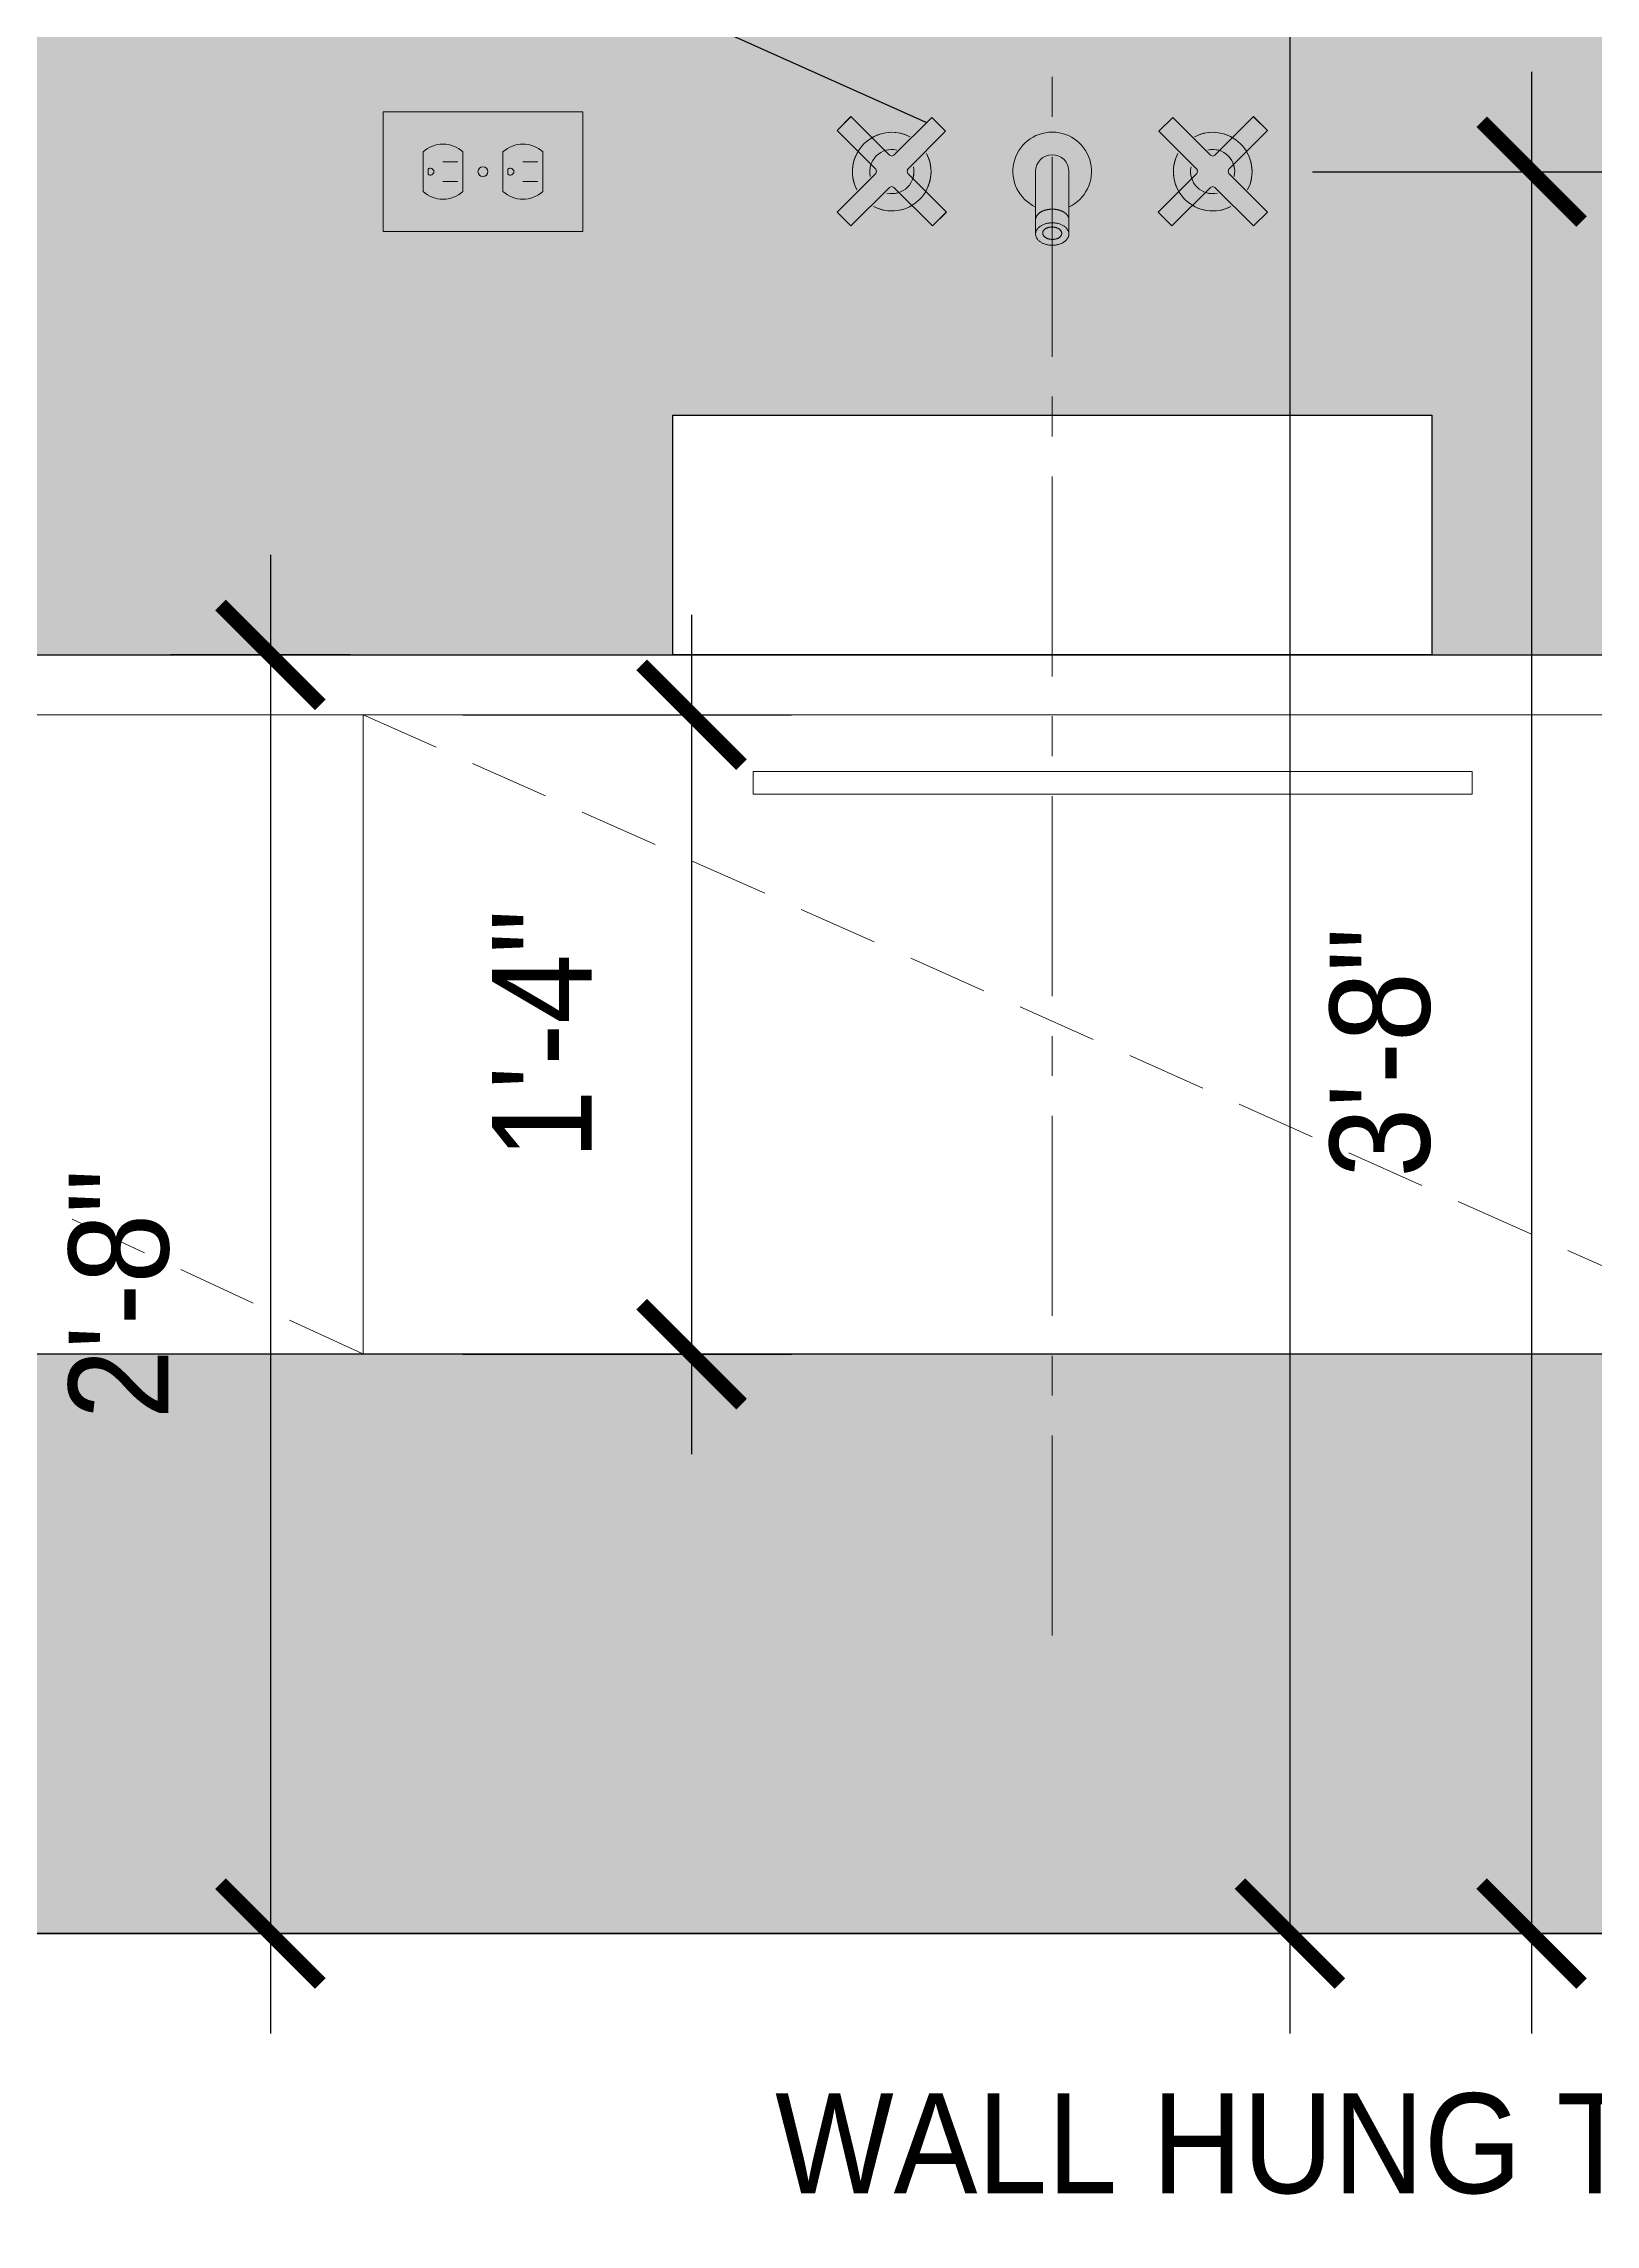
# Model space of a CAD drawing. Header units: inches. Extents: x -3027 to 6920, y -6604 to 320.
# Drawn here: x 827 to 865.8, y -4807.3 to -4752.7 of the extents above; entities that cross this region are included whole.
import ezdxf
from ezdxf import colors
from ezdxf.entities.mleader import LeaderData, LeaderLine
from ezdxf.math import Vec2, Vec3

# ---------------------------------------------------------------- set-up
doc = ezdxf.new("R2010")
doc.units = ezdxf.units.IN
doc.header["$LTSCALE"] = 4
doc.header["$MEASUREMENT"] = 0
doc.header["$PDMODE"] = 35
doc.header["$PDSIZE"] = -5
doc.linetypes.add('CENTER', pattern=[2, 1.25, -0.25, 0.25, -0.25])
doc.linetypes.add('DASHED', pattern=[0.75, 0.5, -0.25])
doc.layers.get('0').update_dxf_attribs({"linetype": 'CONTINUOUS'})
doc.layers.get('Defpoints').update_dxf_attribs({"linetype": 'CONTINUOUS'})
for name, color, linetype, lineweight in [('A-ELEV-2', 5, 'CONTINUOUS', 25), ('A-ELEV-3', 8, 'CONTINUOUS', 15), ('A-ELEV-BYND', 9, 'DASHED', 9), ('A-ELEV-CUT', 3, 'CONTINUOUS', 50), ('A-EQPM-FIXD', 5, 'CONTINUOUS', 25), ('A-NOTE-CL', 8, 'CENTER', 15), ('A-NOTE-DIM', 8, 'CONTINUOUS', 15), ('A-NOTE-REF', 8, 'CONTINUOUS', 15), ('A-RCP-HTCH', 9, 'CONTINUOUS', 9)]:
    doc.layers.add(name, color=color, linetype=linetype, lineweight=lineweight)
doc.styles.add('ANNOT-SM', font='swisse.ttf', dxfattribs={"width": 0.9, "height": 0.078125})
doc.dimstyles.new('DIM-ANNOT', dxfattribs={"dimtxt": 0.078125, "dimasz": 0.078125, "dimexe": 0.078125, "dimexo": 0.078125, "dimgap": 0.078125, "dimtad": 1, "dimzin": 11, "dimdsep": 46, "dimlunit": 4, "dimtxsty": 'ANNOT-SM', "dimblk1": 'ARCHTICK', "dimblk2": 'ARCHTICK', "dimsah": 1, "dimcen": 0, "dimdle": 0.078125, "dimclrd": 8, "dimclre": 8, "dimclrt": 8, "dimadec": 0, "dimazin": 0, "dimtfac": 4, "dimtofl": 0, "dimtmove": 2, "dimatfit": 3, "dimfxl": 1, "dimfrac": 2, "dimtzin": 0, "dimarcsym": 0})

# ---------------------------------------------------------------- blocks, each defined once
blk = doc.blocks.new('M-KOHLER PURIST WALL MOUNT X HANDLE FAUCET')
at = {"layer": 'A-ELEV-3', "ltscale": 4}
for p, q in [((-5.386, 1.024, 0), (-5.039, 1.371, 0)), ((-5.386, 1.024, 0), (-5.058, 1.353, 0)), ((-5.039, 1.371, 0), (-5.058, 1.353, 0)), ((-4.073, 0.404, 0), (-5.039, 1.371, 0)), ((4.073, 0.404, 0), (5.039, 1.371, 0)), ((5.039, 1.371, 0), (5.058, 1.353, 0)), ((5.386, 1.024, 0), (5.039, 1.371, 0)), ((5.386, 1.024, 0), (5.058, 1.353, 0)), ((-4.419, 0.058, 0), (-5.386, 1.024, 0)), ((-3.617, 0.058, 0), (-2.668, 1.006, 0)), ((3.617, 0.058, 0), (2.668, 1.006, 0)), ((4.419, 0.058, 0), (5.386, 1.024, 0)), ((-3.617, 0.058, 0), (-3.635, 0.039, 0)), ((3.617, 0.058, 0), (3.635, 0.039, 0)), ((-5.386, -1.018, 0), (-4.419, -0.052, 0)), ((-5.039, -1.365, 0), (-4.073, -0.398, 0)), ((-2.65, -1.018, 0), (-3.617, -0.052, 0)), ((2.65, -1.018, 0), (3.617, -0.052, 0)), ((5.039, -1.365, 0), (4.073, -0.398, 0)), ((5.386, -1.018, 0), (4.419, -0.052, 0)), ((-2.668, -1.037, 0), (-2.997, -1.365, 0)), ((-2.668, -1.037, 0), (-2.65, -1.018, 0)), ((2.668, -1.037, 0), (2.65, -1.018, 0)), ((2.668, -1.037, 0), (2.996, -1.365, 0))]:
    blk.add_line(p, q, dxfattribs=at)
for points in [[(-3.963, 0.404), (-3.015, 1.353), (-2.668, 1.006)], [(3.963, 0.404), (3.015, 1.353), (2.668, 1.006)], [(-4.419, -0.052), (-4.401, 0.003), (-4.419, 0.058)], [(-4.073, 0.404), (-4.018, 0.386), (-3.963, 0.404)], [(-3.617, 0.058), (-3.635, 0.003), (-3.617, -0.052)], [(3.617, 0.058), (3.635, 0.003), (3.617, -0.052)], [(4.073, 0.404), (4.018, 0.386), (3.963, 0.404)], [(4.419, -0.052), (4.401, 0.003), (4.419, 0.058)], [(-3.963, -0.398), (-4.018, -0.38), (-4.073, -0.398)], [(-2.65, -1.018), (-2.997, -1.365), (-3.963, -0.398)], [(2.65, -1.018), (2.996, -1.365), (3.963, -0.398)], [(3.963, -0.398), (4.018, -0.38), (4.073, -0.398)], [(-5.386, -1.018), (-5.039, -1.365), (-5.386, -1.018)], [(5.386, -1.018), (5.039, -1.365), (5.386, -1.018)]]:
    blk.add_lwpolyline(points, dxfattribs=at)
at = {"layer": 'A-ELEV-3'}
for points, elevation in [([(-3.562, 0.867, 0.734296), (-4.89, -0.462)], 0), ([(-3.892, 0.536, 0.551855), (-4.554, -0.125)], 0), ([(-3.562, 0.867, 0.257707), (-4.513, 0.845, 0.257707)], 0), ([(-3.892, 0.536, 0.137258), (-4.19, 0.521, 0.137258)], 0), ([(3.562, 0.867, -0.734296), (4.89, -0.462)], 0), ([(3.562, 0.867, -0.257707), (4.513, 0.845, -0.257707)], 0), ([(3.892, 0.536, -0.551855), (4.554, -0.125)], 0), ([(3.892, 0.536, -0.137258), (4.19, 0.521, -0.137258)], 0), ([(-4.862, 0.5, 0.261031), (-4.89, -0.462)], 0), ([(-4.538, 0.176, 0.139109), (-4.554, -0.125)], 0), ([(-4.473, -0.878, 0.734255), (-3.145, 0.45)], 0), ([(-4.137, -0.542, 0.551921), (-3.475, 0.119)], 0), ([(-3.49, -0.178, 0.137284), (-3.475, 0.119)], 0), ([(-3.167, -0.501, 0.257693), (-3.145, 0.45)], 0), ([(0.417, 0, 1), (-0.417, 0)], -0.007), ([(4.473, -0.878, -0.734255), (3.145, 0.45)], 0), ([(3.167, -0.501, -0.257693), (3.145, 0.45)], 0), ([(4.137, -0.542, -0.551921), (3.475, 0.119)], 0), ([(3.49, -0.178, -0.137284), (3.475, 0.119)], 0), ([(4.538, 0.176, -0.139109), (4.554, -0.125)], 0), ([(4.862, 0.5, -0.261031), (4.89, -0.462)], 0), ([(-4.137, -0.542, 0.139135), (-3.836, -0.526, 0.139135)], 0), ([(4.137, -0.542, -0.139135), (3.836, -0.526, -0.139135)], 0), ([(-4.473, -0.878, 0.261017), (-3.512, -0.85, 0.261017)], 0), ([(4.473, -0.878, -0.261017), (3.511, -0.85, -0.261017)], 0)]:
    blk.add_lwpolyline(points, format="xyb", dxfattribs=dict(at, elevation=elevation))
blk.add_lwpolyline([(0.417, -0.891, 4.495708), (-0.417, -0.891)], format="xyb", dxfattribs=at)
at = {"layer": 'A-ELEV-3', "extrusion": (1, 7.18511e-08, 0)}
for elevation in [-0.417, 0.417]:
    blk.add_lwpolyline([(0, -0.007), (-1.566, -0.008)], dxfattribs=dict(at, elevation=elevation))
at = {"layer": 'A-ELEV-3', "elevation": -0.008}
blk.add_lwpolyline([(0.417, -1.208), (0.417, -1.201), (0.417, -1.195), (0.416, -1.188), (0.415, -1.182), (0.414, -1.176), (0.413, -1.169), (0.411, -1.163), (0.409, -1.156), (0.407, -1.15), (0.405, -1.144), (0.402, -1.137), (0.399, -1.131), (0.396, -1.125), (0.393, -1.119), (0.389, -1.113), (0.385, -1.107), (0.381, -1.101), (0.377, -1.095), (0.373, -1.089), (0.368, -1.084), (0.363, -1.078), (0.358, -1.072), (0.352, -1.067), (0.347, -1.061), (0.341, -1.056), (0.335, -1.051), (0.329, -1.046), (0.322, -1.041), (0.316, -1.036), (0.309, -1.031), (0.302, -1.026), (0.295, -1.021), (0.288, -1.017), (0.28, -1.012), (0.272, -1.008), (0.265, -1.004), (0.257, -1), (0.249, -0.996), (0.24, -0.992), (0.232, -0.989), (0.223, -0.985), (0.214, -0.982), (0.206, -0.978), (0.197, -0.975), (0.188, -0.972), (0.178, -0.969), (0.169, -0.967), (0.16, -0.964), (0.15, -0.962), (0.141, -0.96), (0.131, -0.957), (0.121, -0.955), (0.111, -0.954), (0.101, -0.952), (0.091, -0.951), (0.081, -0.949), (0.071, -0.948), (0.061, -0.947), (0.051, -0.946), (0.041, -0.945), (0.031, -0.945), (0.02, -0.944), (0.01, -0.944), (0, -0.944), (-0.01, -0.944), (-0.021, -0.944), (-0.031, -0.945), (-0.041, -0.945), (-0.051, -0.946), (-0.061, -0.947), (-0.071, -0.948), (-0.081, -0.949), (-0.091, -0.951), (-0.101, -0.952), (-0.111, -0.954), (-0.121, -0.955), (-0.131, -0.957), (-0.141, -0.96), (-0.15, -0.962), (-0.16, -0.964), (-0.169, -0.967), (-0.178, -0.969), (-0.188, -0.972), (-0.197, -0.975), (-0.206, -0.978), (-0.215, -0.982), (-0.223, -0.985), (-0.232, -0.989), (-0.24, -0.992), (-0.249, -0.996), (-0.257, -1), (-0.265, -1.004), (-0.273, -1.008), (-0.28, -1.012), (-0.288, -1.017), (-0.295, -1.021), (-0.302, -1.026), (-0.309, -1.031), (-0.316, -1.036), (-0.323, -1.041), (-0.329, -1.046), (-0.335, -1.051), (-0.341, -1.056), (-0.347, -1.061), (-0.353, -1.067), (-0.358, -1.072), (-0.363, -1.078), (-0.368, -1.084), (-0.373, -1.089), (-0.377, -1.095), (-0.381, -1.101), (-0.385, -1.107), (-0.389, -1.113), (-0.393, -1.119), (-0.396, -1.125), (-0.399, -1.131), (-0.402, -1.137), (-0.405, -1.144), (-0.407, -1.15), (-0.409, -1.156), (-0.411, -1.163), (-0.413, -1.169), (-0.414, -1.176), (-0.415, -1.182), (-0.416, -1.188), (-0.417, -1.195), (-0.417, -1.201), (-0.417, -1.208)], dxfattribs=at)
at = {"layer": 'A-ELEV-3', "extrusion": (0.929398, 0, 0.36908), "elevation": -0.391}
blk.add_lwpolyline([(-1.208, 0.147), (-1.208, 0.147)], dxfattribs=at)
at = {"layer": 'A-ELEV-3', "elevation": -0.008}
for points in [[(0.417, -1.553), (0.415, -1.539), (0.413, -1.525), (0.409, -1.512), (0.405, -1.498), (0.399, -1.485), (0.393, -1.472), (0.385, -1.459), (0.377, -1.446), (0.368, -1.434), (0.358, -1.422), (0.347, -1.41), (0.335, -1.399), (0.322, -1.388), (0.309, -1.378), (0.295, -1.368), (0.28, -1.358), (0.265, -1.349), (0.249, -1.341), (0.232, -1.333), (0.214, -1.325), (0.197, -1.319), (0.178, -1.312), (0.16, -1.307), (0.141, -1.302), (0.121, -1.297), (0.101, -1.294), (0.081, -1.291), (0.061, -1.288), (0.041, -1.287), (0.02, -1.286), (0, -1.285), (-0.021, -1.286), (-0.041, -1.287), (-0.061, -1.288), (-0.081, -1.291), (-0.101, -1.294), (-0.121, -1.297), (-0.141, -1.302), (-0.16, -1.307), (-0.178, -1.312), (-0.197, -1.319), (-0.215, -1.325), (-0.232, -1.333), (-0.249, -1.341), (-0.265, -1.349), (-0.28, -1.358), (-0.295, -1.368), (-0.309, -1.378), (-0.323, -1.388), (-0.335, -1.399), (-0.347, -1.41), (-0.358, -1.422), (-0.368, -1.434), (-0.377, -1.446), (-0.385, -1.459), (-0.393, -1.472), (-0.399, -1.485), (-0.405, -1.498), (-0.409, -1.512), (-0.413, -1.525), (-0.415, -1.539), (-0.417, -1.553), (-0.417, -1.566), (-0.417, -1.58), (-0.415, -1.594), (-0.413, -1.608), (-0.409, -1.621), (-0.405, -1.635), (-0.399, -1.648), (-0.393, -1.661), (-0.385, -1.674), (-0.377, -1.686), (-0.368, -1.699), (-0.358, -1.711), (-0.347, -1.722), (-0.335, -1.734), (-0.323, -1.745), (-0.309, -1.755), (-0.295, -1.765), (-0.28, -1.774), (-0.265, -1.783), (-0.249, -1.792), (-0.232, -1.8), (-0.215, -1.807), (-0.197, -1.814), (-0.178, -1.82), (-0.16, -1.826), (-0.141, -1.831), (-0.121, -1.835), (-0.101, -1.839), (-0.081, -1.842), (-0.061, -1.844), (-0.041, -1.846), (-0.021, -1.847), (0, -1.847), (0.02, -1.847), (0.041, -1.846), (0.061, -1.844), (0.081, -1.842), (0.101, -1.839), (0.121, -1.835), (0.141, -1.831), (0.16, -1.826), (0.178, -1.82), (0.197, -1.814), (0.214, -1.807), (0.232, -1.8), (0.249, -1.792), (0.265, -1.783), (0.28, -1.774), (0.295, -1.765), (0.309, -1.755), (0.322, -1.745), (0.335, -1.734), (0.347, -1.722), (0.358, -1.711), (0.368, -1.699), (0.377, -1.686), (0.385, -1.674), (0.393, -1.661), (0.399, -1.648), (0.405, -1.635), (0.409, -1.621), (0.413, -1.608), (0.415, -1.594), (0.417, -1.58), (0.417, -1.566)], [(-0.239, -1.546), (-0.239, -1.554), (-0.238, -1.562), (-0.236, -1.569), (-0.233, -1.577), (-0.231, -1.584), (-0.227, -1.592), (-0.223, -1.599), (-0.219, -1.606), (-0.214, -1.613), (-0.208, -1.62), (-0.202, -1.626), (-0.195, -1.633), (-0.188, -1.639), (-0.181, -1.645), (-0.173, -1.651), (-0.165, -1.656), (-0.156, -1.662), (-0.147, -1.667), (-0.138, -1.671), (-0.128, -1.676), (-0.118, -1.68), (-0.107, -1.684), (-0.097, -1.687), (-0.086, -1.69), (-0.075, -1.693), (-0.064, -1.695), (-0.052, -1.697), (-0.041, -1.699), (-0.029, -1.7), (-0.018, -1.701), (-0.006, -1.702), (0.006, -1.702), (0.017, -1.702), (0.029, -1.701), (0.041, -1.7), (0.052, -1.699), (0.063, -1.697), (0.074, -1.695), (0.085, -1.693), (0.096, -1.69), (0.107, -1.687), (0.117, -1.683), (0.127, -1.68), (0.137, -1.676), (0.146, -1.671), (0.155, -1.666), (0.164, -1.661), (0.172, -1.656), (0.18, -1.651), (0.187, -1.645), (0.194, -1.639), (0.201, -1.632), (0.207, -1.626), (0.212, -1.619), (0.217, -1.612), (0.221, -1.605), (0.225, -1.598), (0.229, -1.591), (0.231, -1.584), (0.234, -1.576), (0.235, -1.569), (0.236, -1.561), (0.237, -1.553), (0.237, -1.546), (0.236, -1.538), (0.235, -1.53), (0.233, -1.523), (0.231, -1.515), (0.228, -1.508), (0.225, -1.501), (0.221, -1.493), (0.216, -1.486), (0.211, -1.479), (0.206, -1.472), (0.2, -1.466), (0.193, -1.459), (0.186, -1.453), (0.179, -1.447), (0.171, -1.441), (0.162, -1.436), (0.154, -1.43), (0.145, -1.425), (0.135, -1.421), (0.125, -1.416), (0.115, -1.412), (0.105, -1.408), (0.094, -1.405), (0.084, -1.402), (0.073, -1.399), (0.061, -1.397), (0.05, -1.395), (0.039, -1.393), (0.027, -1.392), (0.015, -1.391), (0.004, -1.39), (-0.008, -1.39), (-0.02, -1.39), (-0.031, -1.391), (-0.043, -1.392), (-0.054, -1.393), (-0.066, -1.395), (-0.077, -1.397), (-0.088, -1.399), (-0.099, -1.402), (-0.109, -1.405), (-0.12, -1.409), (-0.13, -1.412), (-0.139, -1.417), (-0.149, -1.421), (-0.158, -1.426), (-0.166, -1.431), (-0.174, -1.436), (-0.182, -1.441), (-0.19, -1.447), (-0.197, -1.453), (-0.203, -1.46), (-0.209, -1.466), (-0.214, -1.473), (-0.219, -1.48), (-0.224, -1.487), (-0.228, -1.494), (-0.231, -1.501), (-0.234, -1.508), (-0.236, -1.516), (-0.238, -1.523), (-0.239, -1.531), (-0.239, -1.539)]]:
    blk.add_lwpolyline(points, close=True, dxfattribs=at)
at = {"layer": 'A-ELEV-3', "extrusion": (0.971795, 0, -0.235829), "elevation": 0.407}
blk.add_lwpolyline([(-1.208, 0.091), (-1.208, 0.091)], dxfattribs=at)
at = {"layer": 'A-ELEV-3', "text_generation_flag": 2, "flags": 8}
for tag, p in [('MATERIAL', (3.318, -0.705, 0)), ('MODELNUMBER', (3.322, -0.702, 0)), ('TRADENAME', (3.32, -0.703, 0)), ('PRODUCT', (3.319, -0.704, 0))]:
    blk.add_attdef(tag, p, '', height=0.001, rotation=315, dxfattribs=at)
blk = doc.blocks.new('_ARCHTICK')
at = {"color": 0, "linetype": 'ByBlock', "const_width": 0.15}
blk.add_lwpolyline([(-0.5, -0.5), (0.5, 0.5)], dxfattribs=at)
blk = doc.blocks.new('*D173')
at = {"layer": 'A-NOTE-DIM', "color": 8, "lineweight": -2, "transparency": 16777216}
for p, q in [((832.68, -4765.5), (832.68, -4802.5)), ((834.678, -4768), (830.18, -4768)), ((834.678, -4800), (830.18, -4800))]:
    blk.add_line(p, q, dxfattribs=at)
at = {"layer": 'Defpoints', "color": 0, "transparency": 16777216}
for p in [(837.178, -4768), (832.68, -4800), (837.178, -4800)]:
    blk.add_point(p, dxfattribs=at)
at = {"layer": 'A-NOTE-DIM', "color": 8, "lineweight": -2, "transparency": 16777216, "xscale": 2.5, "yscale": 2.5, "zscale": 2.5}
for p, rotation in [((832.68, -4768), 90), ((832.68, -4800), 270)]:
    blk.add_blockref('_ARCHTICK', p, dxfattribs=dict(at, rotation=rotation))
at = {"layer": 'A-NOTE-DIM', "color": 8, "transparency": 16777216, "insert": (828.897, -4784), "char_height": 2.5, "attachment_point": 5, "rotation": 90, "style": 'ANNOT-SM'}
blk.add_mtext('2\'-8" ', dxfattribs=at)
blk = doc.blocks.new('*D174')
at = {"layer": 'A-NOTE-DIM', "color": 8, "lineweight": -2, "transparency": 16777216}
for p, q in [((843.224, -4767), (843.224, -4788)), ((837.5, -4769.5), (845.724, -4769.5)), ((837.5, -4785.5), (845.724, -4785.5))]:
    blk.add_line(p, q, dxfattribs=at)
at = {"layer": 'Defpoints', "color": 0, "transparency": 16777216}
for p in [(835, -4769.5), (835, -4785.5), (843.224, -4785.5)]:
    blk.add_point(p, dxfattribs=at)
at = {"layer": 'A-NOTE-DIM', "color": 8, "lineweight": -2, "transparency": 16777216, "xscale": 2.5, "yscale": 2.5, "zscale": 2.5}
for p, rotation in [((843.224, -4769.5), 90), ((843.224, -4785.5), 270)]:
    blk.add_blockref('_ARCHTICK', p, dxfattribs=dict(at, rotation=rotation))
at = {"layer": 'A-NOTE-DIM', "color": 8, "transparency": 16777216, "insert": (839.474, -4777.5), "char_height": 2.5, "attachment_point": 5, "rotation": 90, "style": 'ANNOT-SM'}
blk.add_mtext('1\'-4" ', dxfattribs=at)
blk = doc.blocks.new('*D175')
at = {"layer": 'A-NOTE-DIM', "color": 8, "lineweight": -2, "transparency": 16777216}
for p, q in [((864.249, -4753.409), (864.249, -4802.5)), ((858.768, -4755.909), (866.749, -4755.909)), ((858.768, -4800), (866.749, -4800))]:
    blk.add_line(p, q, dxfattribs=at)
at = {"layer": 'Defpoints', "color": 0, "transparency": 16777216}
for p in [(856.268, -4755.909, 0.007), (856.268, -4800), (864.249, -4800)]:
    blk.add_point(p, dxfattribs=at)
at = {"layer": 'A-NOTE-DIM', "color": 8, "lineweight": -2, "transparency": 16777216, "xscale": 2.5, "yscale": 2.5, "zscale": 2.5}
for p, rotation in [((864.249, -4755.909), 90), ((864.249, -4800), 270)]:
    blk.add_blockref('_ARCHTICK', p, dxfattribs=dict(at, rotation=rotation))
at = {"layer": 'A-NOTE-DIM', "color": 8, "transparency": 16777216, "insert": (860.466, -4777.954), "char_height": 2.5, "attachment_point": 5, "rotation": 90, "style": 'ANNOT-SM'}
blk.add_mtext('3\'-8" ', dxfattribs=at)
blk = doc.blocks.new('E16-DUPLEX')
at = {"layer": 'A-ELEV-3'}
for p, q in [((-0.25, 1), (-0.25, 1.375)), ((0.25, 1), (0.25, 1.375)), ((0.06, 0.625), (-0.06, 0.625)), ((-0.25, -1), (-0.25, -0.625)), ((0.25, -1), (0.25, -0.625)), ((0.06, -1.375), (-0.06, -1.375))]:
    blk.add_line(p, q, dxfattribs=at)
blk.add_lwpolyline([(-1.5, -2.5), (-1.5, 2.5), (1.5, 2.5), (1.5, -2.5)], close=True, dxfattribs=at)
for points in [[(-0.497, 0.5), (0.497, 0.5, 0.381966), (0.497, 1.5), (-0.497, 1.5, 0.381966)], [(-0.497, -1.5), (0.497, -1.5, 0.381966), (0.497, -0.5), (-0.497, -0.5, 0.381966)]]:
    blk.add_lwpolyline(points, format="xyb", close=True, dxfattribs=at)
blk.add_circle((0, 0), 0.125, dxfattribs=at)
for centre in [(0, 0.687), (0, -1.313)]:
    blk.add_arc(centre, 0.0859, 313.8809, 226.1191, dxfattribs=at)
blk = doc.blocks.new('*D222')
at = {"layer": 'A-NOTE-DIM', "color": 8, "lineweight": -2, "transparency": 16777216}
for p, q in [((858.2, -4719.5), (858.2, -4802.5)), ((863, -4722), (855.7, -4722)), ((860.259, -4800), (855.7, -4800))]:
    blk.add_line(p, q, dxfattribs=at)
at = {"layer": 'Defpoints', "color": 0, "transparency": 16777216}
for p in [(865.5, -4722), (858.2, -4800), (862.759, -4800)]:
    blk.add_point(p, dxfattribs=at)
at = {"layer": 'A-NOTE-DIM', "color": 8, "lineweight": -2, "transparency": 16777216, "xscale": 2.5, "yscale": 2.5, "zscale": 2.5}
for p, rotation in [((858.2, -4722), 90), ((858.2, -4800), 270)]:
    blk.add_blockref('_ARCHTICK', p, dxfattribs=dict(at, rotation=rotation))
at = {"layer": 'A-NOTE-DIM', "color": 8, "transparency": 16777216, "insert": (854.415, -4740.375), "char_height": 2.5, "attachment_point": 5, "rotation": 90, "style": 'ANNOT-SM'}
blk.add_mtext('6\'-6" ', dxfattribs=at)

msp = doc.modelspace()

# ---------------------------------------------------------------- hatches: boundary and pattern name
at = {"layer": 'A-RCP-HTCH'}
h = msp.add_hatch(dxfattribs=at)
h.set_pattern_fill('HONEY', color=256, scale=10)
h.set_pattern_definition([(0, (0, 0.0124), (1.875, 1.08253175), [1.25, -2.5]), (120, (0, 0.0124), (-1.875, 1.08253175), [1.25, -2.5]), (60, (0, 0.0124), (4e-16, 2.1650635), [-2.5, 1.25])])
edge = h.paths.add_edge_path(flags=16)
edge.add_line((892.28403, -4780.58686), (892.92831, -4782.54813))
edge.add_line((892.92831, -4782.54813), (892.55796, -4783.84189))
edge.add_arc((892.55796, -4784.15685), 0.31496, -6.419355, 90, ccw=False)
edge.add_arc((869.39728, -4781.55104), 23.62176, 340.290792, 353.580645, ccw=False)
edge.add_arc((906.46048, -4794.8283), 15.74784, 160.290792, 182.175281)
edge.add_arc((889.93716, -4795.45593), 0.78739, -67.380153, 2.175281, ccw=False)
edge.add_arc((886.0002, -4786.00722), 11.02349, 270, 292.619847, ccw=False)
edge.add_arc((886.0002, -4786.00722), 11.02349, 247.380153, 269.999998, ccw=False)
edge.add_arc((882.06324, -4795.45593), 0.78739, 177.824719, 247.380153, ccw=False)
edge.add_arc((865.53992, -4794.8283), 15.74784, 357.824719, 379.709208)
edge.add_arc((902.60312, -4781.55104), 23.62176, 186.419355, 199.709208, ccw=False)
edge.add_arc((879.44244, -4784.15685), 0.31496, 90, 186.419355, ccw=False)
edge.add_line((879.44244, -4783.84189), (879.07209, -4782.54813))
edge.add_line((879.07209, -4782.54813), (879.71637, -4780.58686))
edge.add_line((879.71637, -4780.58686), (892.28403, -4780.58686))
edge = h.paths.add_edge_path(flags=16)
edge.add_arc((919.0002, -4774.48756), 1.25, 0, 360)
h.paths.add_polyline_path([(815.68519, -4758.68615), (815.67883, -4758.69251), (815.67777, -4758.69145), (815.68413, -4758.68509)], flags=16)
h.paths.add_polyline_path([(815.68378, -4758.68992), (815.68001, -4758.69369), (815.67894, -4758.69263), (815.68272, -4758.68886)], flags=16)
h.paths.add_polyline_path([(815.6859, -4758.69016), (815.68118, -4758.69487), (815.68012, -4758.69381), (815.68484, -4758.6891)], flags=16)
h.paths.add_polyline_path([(815.68566, -4758.69275), (815.68236, -4758.69605), (815.6813, -4758.69499), (815.6846, -4758.69169)], flags=16)
h.paths.add_polyline_path([(847.68522, -4758.68615), (847.67886, -4758.69251), (847.67779, -4758.69145), (847.68416, -4758.68509)], flags=16)
h.paths.add_polyline_path([(847.6838, -4758.68992), (847.68003, -4758.69369), (847.67897, -4758.69263), (847.68274, -4758.68886)], flags=16)
h.paths.add_polyline_path([(847.68593, -4758.69016), (847.68121, -4758.69487), (847.68015, -4758.69381), (847.68487, -4758.6891)], flags=16)
h.paths.add_polyline_path([(847.68569, -4758.69275), (847.68239, -4758.69605), (847.68133, -4758.69499), (847.68463, -4758.69169)], flags=16)
h.paths.add_polyline_path([(937.0002, -4746.48756), (871.0002, -4746.48756), (871.0002, -4752), (802.0002, -4752), (802.0002, -4746.5), (799.0002, -4746.5), (799.0002, -4768), (842.7502, -4768), (842.7502, -4762), (861.7502, -4762), (861.7502, -4768), (871.0002, -4768), (871.0002, -4785.5), (799.0002, -4785.5), (799.0002, -4799.98756), (901.0002, -4799.98756), (901.0002, -4778.48756), (937.0002, -4778.48756)])
h.paths.add_polyline_path([(883.0002, -4755), (889.0002, -4755), (889.0002, -4761), (883.0002, -4761)], flags=16)

# ---------------------------------------------------------------- linework, layer by layer
at = {"layer": 'A-ELEV-2'}
msp.add_lwpolyline([(799.0002, -4768), (871.0002, -4768), (871.0002, -4785.5), (799.0002, -4785.5)], dxfattribs=at)
at = {"layer": 'A-ELEV-3'}
for p, q in [((871.0002, -4769.5), (799.0002, -4769.5)), ((835.0002, -4769.5), (835.0002, -4785.5))]:
    msp.add_line(p, q, dxfattribs=at)
msp.add_lwpolyline([(862.76294, -4771.48503), (844.76294, -4771.48503), (844.76294, -4770.92253), (862.76294, -4770.92253)], close=True, dxfattribs=at)
at = {"layer": 'A-ELEV-BYND'}
for p, q in [((800.5002, -4769.5), (835.0002, -4785.5)), ((835.0002, -4769.5), (871.0002, -4785.5))]:
    msp.add_line(p, q, dxfattribs=at)
at = {"layer": 'A-ELEV-CUT'}
msp.add_lwpolyline([(958.5002, -4656), (937.0002, -4670), (937.0002, -4800), (799.0002, -4800), (799.0002, -4656), (918.5002, -4656)], dxfattribs=at)
at = {"layer": 'A-EQPM-FIXD'}
msp.add_lwpolyline([(861.7502, -4762), (861.7502, -4768), (842.7502, -4768), (842.7502, -4762)], close=True, dxfattribs=at)
at = {"layer": 'A-NOTE-CL'}
msp.add_line((852.2502, -4792.53867), (852.2502, -4736.58514), dxfattribs=at)

# ---------------------------------------------------------------- block references
ref = msp.add_blockref('M-KOHLER PURIST WALL MOUNT X HANDLE FAUCET', (852.25023, -4755.90299, 0.00651))
ref.add_attrib('MATERIAL', 'BRASS', (855.56821, -4756.60831, 0.00651), dxfattribs={"layer": 'A-ELEV-3', "height": 0.001, "rotation": 315, "text_generation_flag": 2})
ref.add_attrib('PRODUCT', 'FAUCETS', (855.56939, -4756.60714, 0.00651), dxfattribs={"layer": 'A-ELEV-3', "height": 0.001, "rotation": 315, "text_generation_flag": 2})
ref.add_attrib('TRADENAME', 'PURIST', (855.57057, -4756.60596, 0.00651), dxfattribs={"layer": 'A-ELEV-3', "height": 0.001, "rotation": 315, "text_generation_flag": 2})
ref.add_attrib('MODELNUMBER', 'K-T14419-4', (855.57175, -4756.60478, 0.00651), dxfattribs={"layer": 'A-ELEV-3', "height": 0.001, "rotation": 315, "text_generation_flag": 2})
at = {"layer": 'A-ELEV-3', "xscale": -1, "rotation": 270}
msp.add_blockref('E16-DUPLEX', (838.0002, -4755.90881), dxfattribs=at)

# ---------------------------------------------------------------- dimensions: what is measured, and where the dimension line sits
at = {"layer": 'A-NOTE-DIM'}
dim = msp.add_linear_dim(base=(858.2, -4800), p1=(865.5002, -4722), p2=(862.75859, -4800), angle=90, dimstyle='DIM-ANNOT', override={"dimpost": ' '}, dxfattribs=at)
dim.commit()
dim.dimension.update_dxf_attribs({"geometry": '*D222', "text_midpoint": (854.41535, -4740.375), "dimtype": 160})
for base, p1, p2, picture, middle in [((864.24945, -4800), (856.26772, -4755.90881, 0.00651), (856.26772, -4800), '*D175', (860.46649, -4777.9544)), ((832.68003, -4800), (837.17822, -4768), (837.17822, -4800), '*D173', (828.89707, -4784)), ((843.22387, -4785.5), (835.0002, -4769.5), (835.0002, -4785.5), '*D174', (839.47387, -4777.5))]:
    dim = msp.add_linear_dim(base=base, p1=p1, p2=p2, angle=90, dimstyle='DIM-ANNOT', override={"dimpost": ' '}, dxfattribs=at)
    dim.commit()
    dim.dimension.update_dxf_attribs({"geometry": picture, "text_midpoint": middle})

# ---------------------------------------------------------------- leaders
at = {"layer": 'A-NOTE-REF'}
ml = msp.add_multileader_mtext('Standard', dxfattribs=at)
ml.set_content(' WALL MOUNTED FAUCET', color=256, style='ANNOT-SM')
ml.set_leader_properties()
ml.build(insert=Vec2(0, 0))
ml.multileader.update_dxf_attribs({"dogleg_length": 0.09375, "arrow_head_size": 3, "scale": 32})
ctx = ml.context
ctx.base_point, ctx.scale, ctx.char_height, ctx.arrow_head_size, ctx.plane_origin = Vec3(767.9462, -4729.36816), 32, 2.5, 3, Vec3(799.0002, -4447.27534)
ctx.text_align_type = 2
notes = []
notes.append((ctx, [(0, (1, 1, 0), (792.575, -4729.36816), (-1, 0), 3, [(0, [(851.83297, -4755.90299)], 0, [])])]))
ctx.mtext.insert, ctx.mtext.width, ctx.mtext.alignment, ctx.mtext.flow_direction = Vec3(787.575, -4728.08519), 14.2029351, 3, 5
ml = msp.add_multileader_mtext('Standard', dxfattribs=at)
ml.set_content('WALL HUNG TOILET', color=256, style='ANNOT-SM')
ml.set_leader_properties()
ml.build(insert=Vec2(0, 0))
ml.multileader.update_dxf_attribs({"dogleg_length": 0.09375, "arrow_head_size": 3, "scale": 32})
ctx = ml.context
ctx.base_point, ctx.scale, ctx.char_height, ctx.arrow_head_size, ctx.plane_origin = Vec3(852.79863, -4805.27963), 32, 2.5, 3, Vec3(887.29989, -4515.02963)
ctx.text_align_type = 2
notes.append((ctx, [(0, (1, 1, 0), (880.87469, -4805.27963), (-1, 0), 3, [(0, [(886.17233, -4792.44732)], 0, [])])]))
ctx.mtext.insert, ctx.mtext.width, ctx.mtext.alignment, ctx.mtext.flow_direction = Vec3(875.87469, -4803.99666), 26.326575, 3, 5
for ctx, leaders in notes:
    for number, flags, end, landing, length, lines in leaders:
        leader = LeaderData()
        leader.index, (leader.has_last_leader_line, leader.has_dogleg_vector, leader.attachment_direction) = number, flags
        leader.last_leader_point, leader.dogleg_vector, leader.dogleg_length = Vec3(end), Vec3(landing), length
        for number, points, colour, breaks in lines:
            line = LeaderLine()
            line.index, line.vertices, line.color, line.breaks = number, Vec3.list(points), colors.encode_raw_color(colour), breaks
            leader.lines.append(line)
        ctx.leaders.append(leader)

doc.saveas('drawing.dxf')
